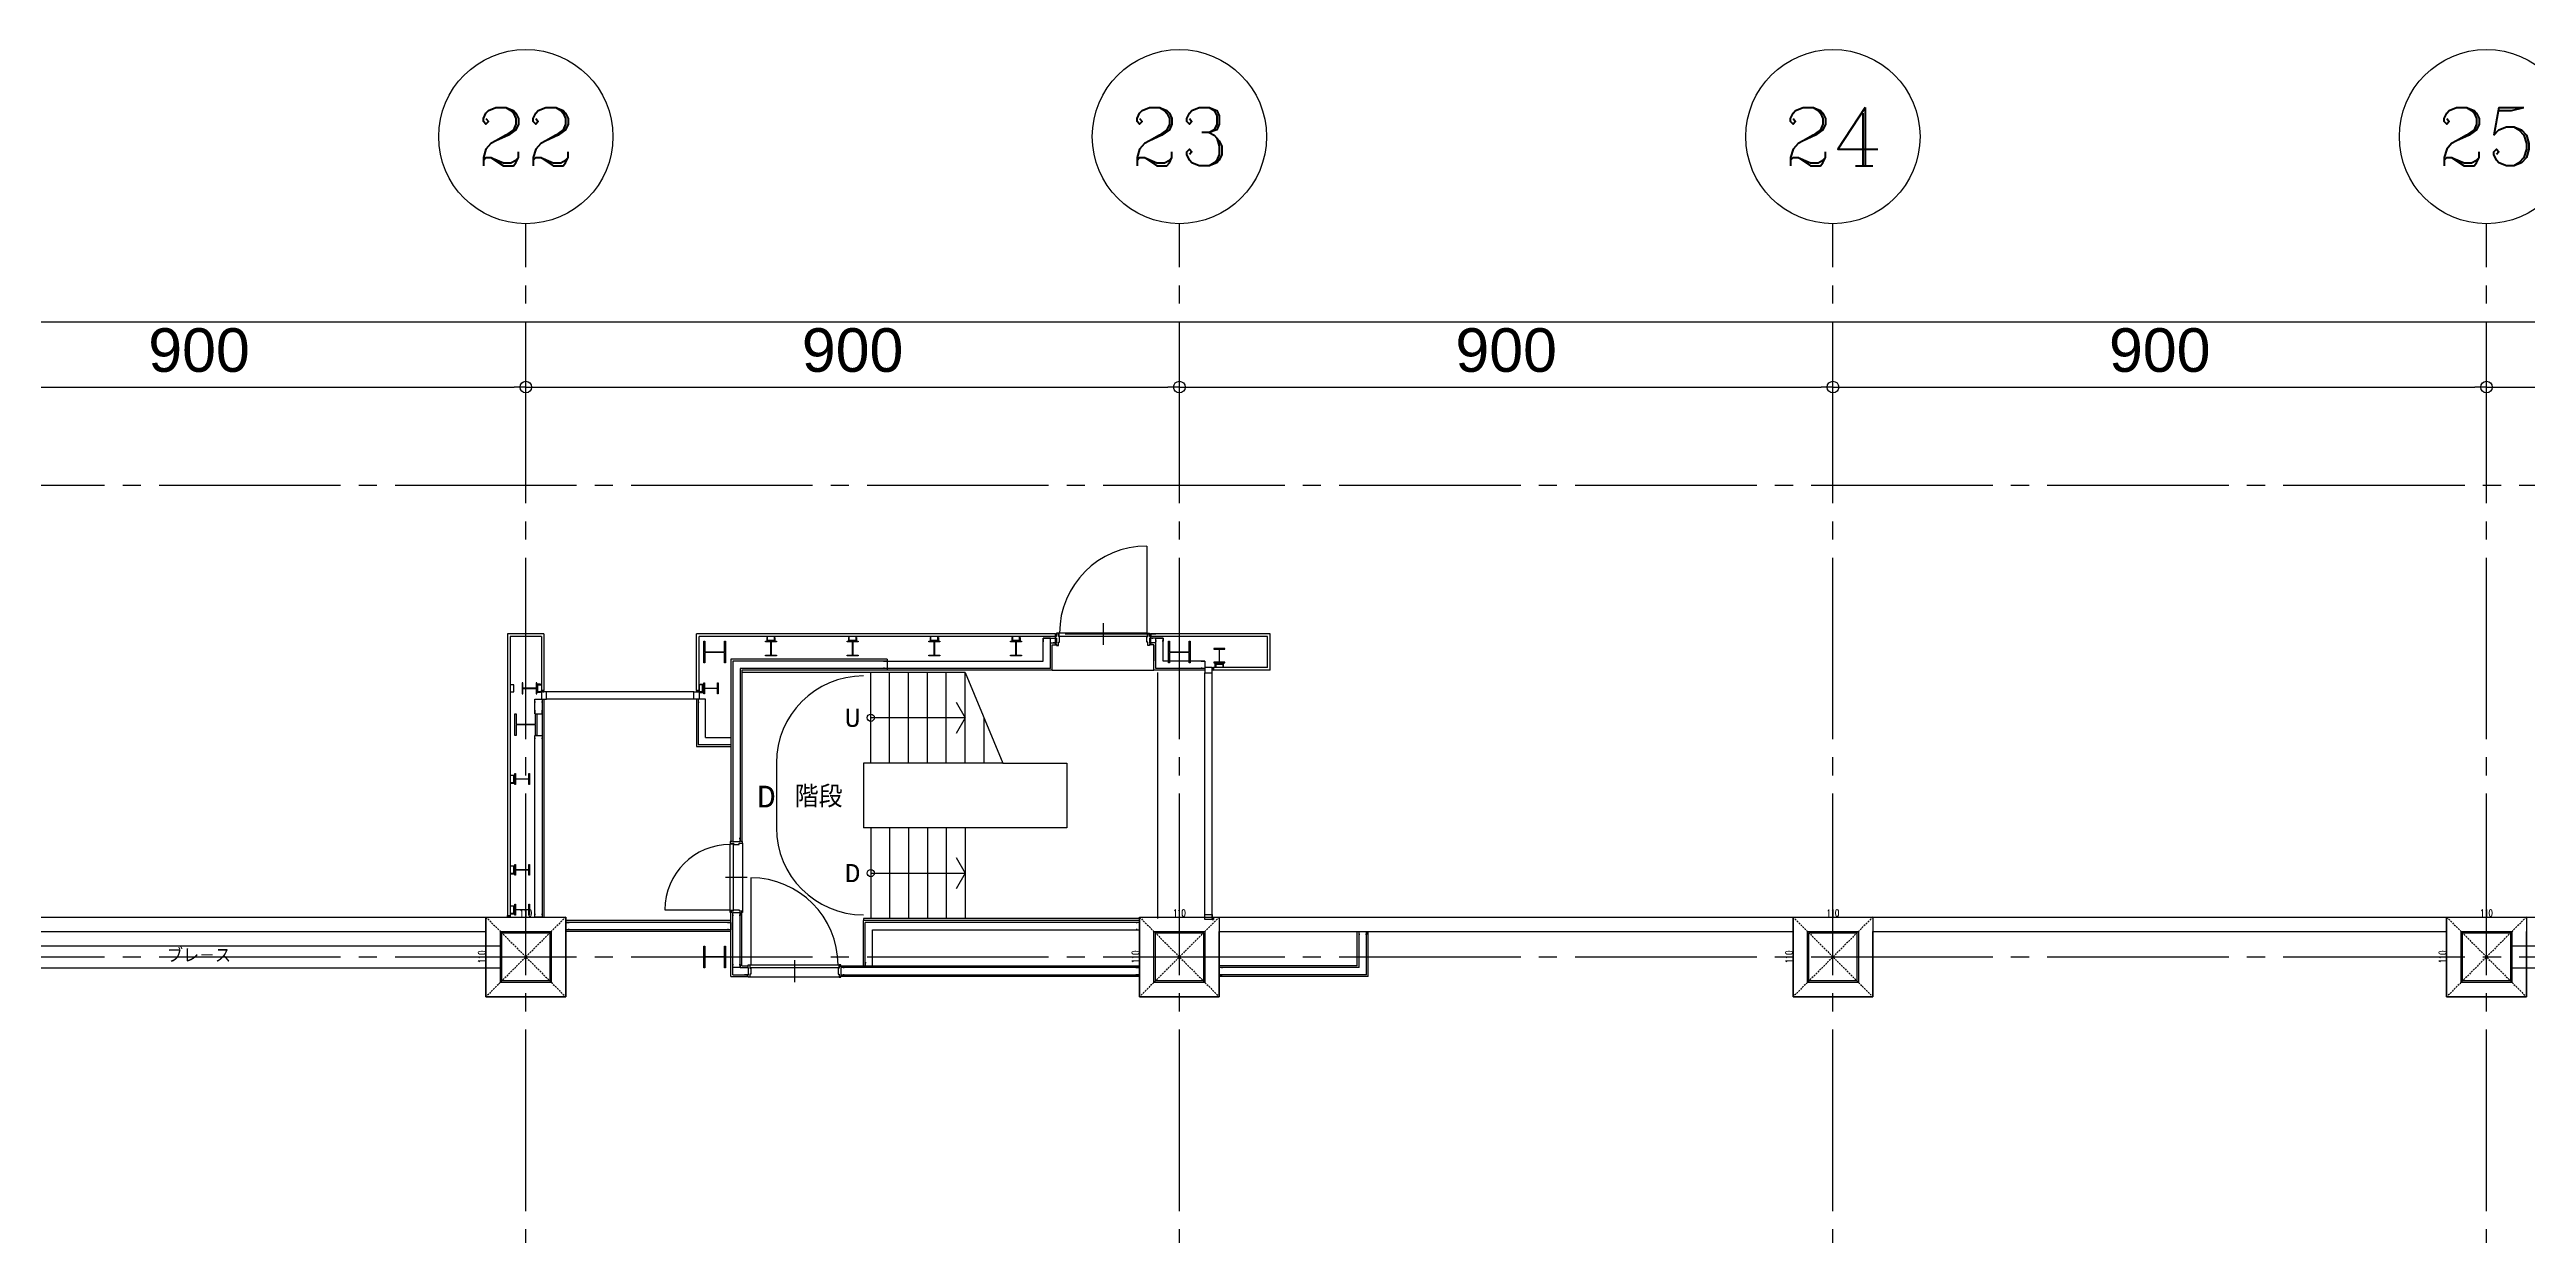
# Model space of a CAD drawing. Extents: x -18489 to 195597, y -1599 to 112111.
# Drawn here: x 18304 to 21715, y 18368 to 20000 of the extents above; entities that cross this region are included whole.
import ezdxf
from ezdxf.enums import TextEntityAlignment as Align

# ---------------------------------------------------------------- set-up
doc = ezdxf.new("R2010")
doc.units = 0
doc.header["$LTSCALE"] = 100
doc.linetypes.add('X-N-FAB-L10$0$COL-CEN-LIN', pattern=[3.25, 2.5, -0.25, 0.25, -0.25])
doc.linetypes.add('X-N-FAB-L10$0$HIDDEN', pattern=[0.375, 0.25, -0.125])
for name, color, linetype in [('X-N-FAB-L10$0$0-MC', 8, 'Continuous'), ('X-N-FAB-L10$0$0-NC', 8, 'Continuous'), ('X-N-FAB-L10$0$08', 8, 'Continuous'), ('X-N-FAB-L10$0$A-BLOCK', 8, 'Continuous'), ('X-N-FAB-L10$0$BEAM', 8, 'Continuous'), ('X-N-FAB-L10$0$BLOCK', 8, 'Continuous'), ('X-N-FAB-L10$0$CCL', 8, 'X-N-FAB-L10$0$COL-CEN-LIN'), ('X-N-FAB-L10$0$COL', 8, 'Continuous'), ('X-N-FAB-L10$0$COL-S', 8, 'Continuous'), ('X-N-FAB-L10$0$DIM', 8, 'Continuous')]:
    doc.layers.add(name, color=color, linetype=linetype)
doc.styles.add('X-N-FAB-L10$0$ATS', font='monotxt.shx', dxfattribs={"bigfont": 'BIGFONT.shx'})
doc.styles.add('X-N-FAB-L10$0$COL-NUM', font='romanc')
doc.styles.add('X-N-FAB-L10$0$DIM', font='simplex.shx', dxfattribs={"width": 0.67, "bigfont": 'chineset.shx'})
doc.styles.add('X-N-FAB-L10$0$DimStyUse', font='romans.shx', dxfattribs={"width": 0.7})
doc.styles.add('X-N-FAB-L10$0$Gen-Text', font='arial.ttf', dxfattribs={"height": 2.5})
doc.dimstyles.new('X-N-FAB-L10$0$cirl', dxfattribs={"dimtxt": 200, "dimasz": 50, "dimexe": 50, "dimexo": 0, "dimgap": 20, "dimtad": 1, "dimdsep": 46, "dimtxsty": 'X-N-FAB-L10$0$DimStyUse', "dimblk": 'X-N-FAB-L10$0$_Origin', "dimcen": 10, "dimdle": 50, "dimclrt": 2, "dimazin": 0, "dimtfac": 1, "dimtix": 1, "dimtmove": 2, "dimatfit": 3, "dimfxl": 10, "dimtolj": 1, "dimarcsym": 0})
doc.dimstyles.new('X-N-FAB-L10$0$JJP_005_defpoint', dxfattribs={"dimtxt": 20, "dimasz": 0.5, "dimexe": 0.5, "dimexo": 0.5, "dimgap": 0.5, "dimtad": 1, "dimdsep": 46, "dimtxsty": 'X-N-FAB-L10$0$DIM', "dimblk": 'X-N-FAB-L10$0$_None', "dimcen": 10, "dimclrd": 256, "dimclre": 256, "dimclrt": 256, "dimadec": 0, "dimazin": 0, "dimtfac": 1, "dimtix": 1, "dimtmove": 2, "dimatfit": 3, "dimldrblk": 'X-N-FAB-L10$0$_None', "dimfxl": 0.5, "dimtolj": 1, "dimtzin": 0, "dimarcsym": 0})

# ---------------------------------------------------------------- blocks, each defined once
blk = doc.blocks.new('X-N-FAB-L10$0$_Origin')
at = {"color": 0, "linetype": 'ByBlock', "lineweight": -2}
blk.add_line((0, 0), (-1, 0), dxfattribs=at)
blk.add_circle((0, 0), 0.5, dxfattribs=at)
blk = doc.blocks.new('*D2518')
at = {"layer": 'DefPoints', "color": 0, "transparency": 16777216}
for p in [(0, 9025), (-26950, 8935), (0, 8935)]:
    blk.add_point(p, dxfattribs=at)
at = {"layer": 'X-N-FAB-L10$0$DIM', "color": 0, "lineweight": -2, "transparency": 16777216}
for p, q in [((-26950, 8935), (-26950, 9045)), ((0, 8935), (0, 9045)), ((-26934, 9025), (-16, 9025))]:
    blk.add_line(p, q, dxfattribs=at)
at = {"layer": 'X-N-FAB-L10$0$DIM', "color": 0, "lineweight": -2, "transparency": 16777216, "xscale": 16, "yscale": 16, "zscale": 16, "rotation": 180}
blk.add_blockref('X-N-FAB-L10$0$_Origin', (-26950, 9025), dxfattribs=at)
at = {"layer": 'X-N-FAB-L10$0$DIM', "color": 0, "lineweight": -2, "transparency": 16777216, "xscale": 16, "yscale": 16, "zscale": 16}
blk.add_blockref('X-N-FAB-L10$0$_Origin', (0, 9025), dxfattribs=at)
at = {"layer": 'X-N-FAB-L10$0$DIM', "color": 2, "transparency": 16777216, "insert": (-13475, 9075.6), "char_height": 2.5, "attachment_point": 5, "style": 'X-N-FAB-L10$0$Gen-Text'}
blk.add_mtext('\\A1;{\\H24x;26950}', dxfattribs=at)
blk = doc.blocks.new('*D2493')
at = {"layer": 'DefPoints', "color": 0, "transparency": 16777216}
for p in [(-8050, 8935), (-8950, 8845), (-8050, 8845)]:
    blk.add_point(p, dxfattribs=at)
at = {"layer": 'X-N-FAB-L10$0$DIM', "color": 0, "lineweight": -2, "transparency": 16777216}
for p, q in [((-8950, 8845), (-8950, 8955)), ((-8050, 8845), (-8050, 8955)), ((-8934, 8935), (-8066, 8935))]:
    blk.add_line(p, q, dxfattribs=at)
at = {"layer": 'X-N-FAB-L10$0$DIM', "color": 0, "lineweight": -2, "transparency": 16777216, "xscale": 16, "yscale": 16, "zscale": 16, "rotation": 180}
blk.add_blockref('X-N-FAB-L10$0$_Origin', (-8950, 8935), dxfattribs=at)
at = {"layer": 'X-N-FAB-L10$0$DIM', "color": 0, "lineweight": -2, "transparency": 16777216, "xscale": 16, "yscale": 16, "zscale": 16}
blk.add_blockref('X-N-FAB-L10$0$_Origin', (-8050, 8935), dxfattribs=at)
at = {"layer": 'X-N-FAB-L10$0$DIM', "color": 2, "transparency": 16777216, "insert": (-8500, 8985.6), "char_height": 2.5, "attachment_point": 5, "style": 'X-N-FAB-L10$0$Gen-Text'}
blk.add_mtext('\\A1;{\\H24x;900}', dxfattribs=at)
blk = doc.blocks.new('X-N-FAB-L10$0$cn-y')
at = {"layer": 'X-N-FAB-L10$0$0-MC'}
blk.add_circle((-50, 0), 50, dxfattribs=at)
at = {"layer": 'X-N-FAB-L10$0$0-NC', "style": 'X-N-FAB-L10$0$COL-NUM'}
blk.add_attdef('GRID-Y', text='', height=50, dxfattribs=at).set_placement((-50, 0), align=Align.MIDDLE_CENTER)
blk = doc.blocks.new('*D2494')
at = {"layer": 'DefPoints', "color": 0, "transparency": 16777216}
for p in [(-7150, 8935), (-8050, 8845), (-7150, 8845)]:
    blk.add_point(p, dxfattribs=at)
at = {"layer": 'X-N-FAB-L10$0$DIM', "color": 0, "lineweight": -2, "transparency": 16777216}
for p, q in [((-8050, 8845), (-8050, 8955)), ((-7150, 8845), (-7150, 8955)), ((-8034, 8935), (-7166, 8935))]:
    blk.add_line(p, q, dxfattribs=at)
at = {"layer": 'X-N-FAB-L10$0$DIM', "color": 0, "lineweight": -2, "transparency": 16777216, "xscale": 16, "yscale": 16, "zscale": 16, "rotation": 180}
blk.add_blockref('X-N-FAB-L10$0$_Origin', (-8050, 8935), dxfattribs=at)
at = {"layer": 'X-N-FAB-L10$0$DIM', "color": 0, "lineweight": -2, "transparency": 16777216, "xscale": 16, "yscale": 16, "zscale": 16}
blk.add_blockref('X-N-FAB-L10$0$_Origin', (-7150, 8935), dxfattribs=at)
at = {"layer": 'X-N-FAB-L10$0$DIM', "color": 2, "transparency": 16777216, "insert": (-7600, 8985.6), "char_height": 2.5, "attachment_point": 5, "style": 'X-N-FAB-L10$0$Gen-Text'}
blk.add_mtext('\\A1;{\\H24x;900}', dxfattribs=at)
blk = doc.blocks.new('*D2495')
at = {"layer": 'DefPoints', "color": 0, "transparency": 16777216}
for p in [(-6250, 8935), (-7150, 8845), (-6250, 8845)]:
    blk.add_point(p, dxfattribs=at)
at = {"layer": 'X-N-FAB-L10$0$DIM', "color": 0, "lineweight": -2, "transparency": 16777216}
for p, q in [((-7150, 8845), (-7150, 8955)), ((-6250, 8845), (-6250, 8955)), ((-7134, 8935), (-6266, 8935))]:
    blk.add_line(p, q, dxfattribs=at)
at = {"layer": 'X-N-FAB-L10$0$DIM', "color": 0, "lineweight": -2, "transparency": 16777216, "xscale": 16, "yscale": 16, "zscale": 16, "rotation": 180}
blk.add_blockref('X-N-FAB-L10$0$_Origin', (-7150, 8935), dxfattribs=at)
at = {"layer": 'X-N-FAB-L10$0$DIM', "color": 0, "lineweight": -2, "transparency": 16777216, "xscale": 16, "yscale": 16, "zscale": 16}
blk.add_blockref('X-N-FAB-L10$0$_Origin', (-6250, 8935), dxfattribs=at)
at = {"layer": 'X-N-FAB-L10$0$DIM', "color": 2, "transparency": 16777216, "insert": (-6700, 8985.6), "char_height": 2.5, "attachment_point": 5, "style": 'X-N-FAB-L10$0$Gen-Text'}
blk.add_mtext('\\A1;{\\H24x;900}', dxfattribs=at)
blk = doc.blocks.new('*D2496')
at = {"layer": 'DefPoints', "color": 0, "transparency": 16777216}
for p in [(-5350, 8935), (-6250, 8845), (-5350, 8845)]:
    blk.add_point(p, dxfattribs=at)
at = {"layer": 'X-N-FAB-L10$0$DIM', "color": 0, "lineweight": -2, "transparency": 16777216}
for p, q in [((-6250, 8845), (-6250, 8955)), ((-5350, 8845), (-5350, 8955)), ((-6234, 8935), (-5366, 8935))]:
    blk.add_line(p, q, dxfattribs=at)
at = {"layer": 'X-N-FAB-L10$0$DIM', "color": 0, "lineweight": -2, "transparency": 16777216, "xscale": 16, "yscale": 16, "zscale": 16, "rotation": 180}
blk.add_blockref('X-N-FAB-L10$0$_Origin', (-6250, 8935), dxfattribs=at)
at = {"layer": 'X-N-FAB-L10$0$DIM', "color": 0, "lineweight": -2, "transparency": 16777216, "xscale": 16, "yscale": 16, "zscale": 16}
blk.add_blockref('X-N-FAB-L10$0$_Origin', (-5350, 8935), dxfattribs=at)
at = {"layer": 'X-N-FAB-L10$0$DIM', "color": 2, "transparency": 16777216, "insert": (-5800, 8985.6), "char_height": 2.5, "attachment_point": 5, "style": 'X-N-FAB-L10$0$Gen-Text'}
blk.add_mtext('\\A1;{\\H24x;900}', dxfattribs=at)
blk = doc.blocks.new('*D2497')
at = {"layer": 'DefPoints', "color": 0, "transparency": 16777216}
for p in [(-4450, 8935), (-5350, 8845), (-4450, 8845)]:
    blk.add_point(p, dxfattribs=at)
at = {"layer": 'X-N-FAB-L10$0$DIM', "color": 0, "lineweight": -2, "transparency": 16777216}
for p, q in [((-5350, 8845), (-5350, 8955)), ((-4450, 8845), (-4450, 8955)), ((-5334, 8935), (-4466, 8935))]:
    blk.add_line(p, q, dxfattribs=at)
at = {"layer": 'X-N-FAB-L10$0$DIM', "color": 0, "lineweight": -2, "transparency": 16777216, "xscale": 16, "yscale": 16, "zscale": 16, "rotation": 180}
blk.add_blockref('X-N-FAB-L10$0$_Origin', (-5350, 8935), dxfattribs=at)
at = {"layer": 'X-N-FAB-L10$0$DIM', "color": 0, "lineweight": -2, "transparency": 16777216, "xscale": 16, "yscale": 16, "zscale": 16}
blk.add_blockref('X-N-FAB-L10$0$_Origin', (-4450, 8935), dxfattribs=at)
at = {"layer": 'X-N-FAB-L10$0$DIM', "color": 2, "transparency": 16777216, "insert": (-4900, 8985.6), "char_height": 2.5, "attachment_point": 5, "style": 'X-N-FAB-L10$0$Gen-Text'}
blk.add_mtext('\\A1;{\\H24x;900}', dxfattribs=at)
blk = doc.blocks.new('*D2397')
at = {"layer": 'DefPoints', "lineweight": -2, "transparency": 16777216}
blk.add_line((0, 0), (110, 0), dxfattribs=at)
at = {"layer": 'DefPoints', "color": 0, "transparency": 16777216}
for p in [(0, 0), (110, 0), (110, 0)]:
    blk.add_point(p, dxfattribs=at)
at = {"layer": 'DefPoints', "transparency": 16777216, "insert": (55, 5.5), "char_height": 10, "attachment_point": 5, "style": 'X-N-FAB-L10$0$DIM'}
blk.add_mtext('\\A1;110', dxfattribs=at)
blk = doc.blocks.new('X-N-FAB-L10$0$_None')
blk = doc.blocks.new('*D2398')
at = {"layer": 'DefPoints', "lineweight": -2, "transparency": 16777216}
blk.add_line((0, 0), (0, -110), dxfattribs=at)
at = {"layer": 'DefPoints', "color": 0, "transparency": 16777216}
for p in [(0, 0), (0, -110), (0, -110)]:
    blk.add_point(p, dxfattribs=at)
at = {"layer": 'DefPoints', "transparency": 16777216, "insert": (-5.5, -55), "char_height": 10, "attachment_point": 5, "rotation": 90, "style": 'X-N-FAB-L10$0$DIM'}
blk.add_mtext('\\A1;110', dxfattribs=at)
blk = doc.blocks.new('*D2837')
at = {"layer": 'DefPoints', "lineweight": -2, "transparency": 16777216}
blk.add_line((20705, 18805), (20815, 18805), dxfattribs=at)
at = {"layer": 'DefPoints', "color": 0, "transparency": 16777216}
for p in [(20705, 18805), (20815, 18805), (20815, 18805)]:
    blk.add_point(p, dxfattribs=at)
at = {"layer": 'DefPoints', "transparency": 16777216, "insert": (20760, 18810.5), "char_height": 10, "attachment_point": 5, "style": 'X-N-FAB-L10$0$DIM'}
blk.add_mtext('\\A1;110', dxfattribs=at)
blk = doc.blocks.new('*D2838')
at = {"layer": 'DefPoints', "lineweight": -2, "transparency": 16777216}
blk.add_line((20705, 18805), (20705, 18695), dxfattribs=at)
at = {"layer": 'DefPoints', "color": 0, "transparency": 16777216}
for p in [(20705, 18805), (20705, 18695), (20705, 18695)]:
    blk.add_point(p, dxfattribs=at)
at = {"layer": 'DefPoints', "transparency": 16777216, "insert": (20699.5, 18750), "char_height": 10, "attachment_point": 5, "rotation": 90, "style": 'X-N-FAB-L10$0$DIM'}
blk.add_mtext('\\A1;110', dxfattribs=at)
blk = doc.blocks.new('*D2839')
at = {"layer": 'DefPoints', "lineweight": -2, "transparency": 16777216}
blk.add_line((21605, 18805), (21715, 18805), dxfattribs=at)
at = {"layer": 'DefPoints', "color": 0, "transparency": 16777216}
for p in [(21605, 18805), (21715, 18805), (21715, 18805)]:
    blk.add_point(p, dxfattribs=at)
at = {"layer": 'DefPoints', "transparency": 16777216, "insert": (21660, 18810.5), "char_height": 10, "attachment_point": 5, "style": 'X-N-FAB-L10$0$DIM'}
blk.add_mtext('\\A1;110', dxfattribs=at)
blk = doc.blocks.new('*D2840')
at = {"layer": 'DefPoints', "lineweight": -2, "transparency": 16777216}
blk.add_line((21605, 18805), (21605, 18695), dxfattribs=at)
at = {"layer": 'DefPoints', "color": 0, "transparency": 16777216}
for p in [(21605, 18805), (21605, 18695), (21605, 18695)]:
    blk.add_point(p, dxfattribs=at)
at = {"layer": 'DefPoints', "transparency": 16777216, "insert": (21599.5, 18750), "char_height": 10, "attachment_point": 5, "rotation": 90, "style": 'X-N-FAB-L10$0$DIM'}
blk.add_mtext('\\A1;110', dxfattribs=at)
blk = doc.blocks.new('*U2396')
at = {"layer": 'DefPoints', "linetype": 'X-N-FAB-L10$0$HIDDEN', "ltscale": 0.1}
for p, q in [((110, 0), (0, -110)), ((0, 0), (110, -110))]:
    blk.add_line(p, q, dxfattribs=at)
at = {"layer": 'X-N-FAB-L10$0$COL', "ltscale": 0.1}
blk.add_lwpolyline([(0, 0), (110, 0), (110, -110), (0, -110)], close=True, dxfattribs=at)
at = {"layer": 'DefPoints'}
dim = blk.add_linear_dim(base=(0, -110), p1=(0, 0), p2=(0, -110), angle=90, dimstyle='X-N-FAB-L10$0$JJP_005_defpoint', override={"dimtxt": 10}, dxfattribs=at)
dim.commit()
dim.dimension.update_dxf_attribs({"geometry": '*D2398', "text_midpoint": (-5.5, -55)})
dim = blk.add_linear_dim(base=(110, 0), p1=(0, 0), p2=(110, 0), dimstyle='X-N-FAB-L10$0$JJP_005_defpoint', override={"dimtxt": 10}, dxfattribs=at)
dim.commit()
dim.dimension.update_dxf_attribs({"geometry": '*D2397', "text_midpoint": (55, 5.5)})
blk = doc.blocks.new('X-N-FAB-L10$0$A$C467ba2ca')
at = {"layer": 'X-N-FAB-L10$0$CCL'}
for p, q in [((-8050, 0), (-8050, 9160)), ((-7150, 0), (-7150, 9160)), ((-6250, 0), (-6250, 9160)), ((-5350, 0), (-5350, 9160)), ((-27730, 8800), (360, 8800)), ((-27730, 8150), (360, 8150))]:
    blk.add_line(p, q, dxfattribs=at)
at = {"layer": 'X-N-FAB-L10$0$COL-S'}
for points in [[(-8085, 8185), (-8015, 8185), (-8015, 8115), (-8085, 8115)], [(-7185, 8185), (-7115, 8185), (-7115, 8115), (-7185, 8115)], [(-6285, 8185), (-6215, 8185), (-6215, 8115), (-6285, 8115)], [(-5385, 8185), (-5315, 8185), (-5315, 8115), (-5385, 8115)]]:
    blk.add_lwpolyline(points, close=True, dxfattribs=at)
at = {"layer": 'X-N-FAB-L10$0$A-BLOCK'}
ref = blk.add_blockref('X-N-FAB-L10$0$cn-y', (-7930, 9280), dxfattribs=dict(at, xscale=2.399999999999997, yscale=2.399999999999997, zscale=2.399999999999997))
ref.add_attrib('GRID-Y', '22', dxfattribs={"layer": 'X-N-FAB-L10$0$0-NC', "height": 80, "style": 'X-N-FAB-L10$0$COL-NUM'}).set_placement((-8050, 9280), align=Align.MIDDLE_CENTER)
ref = blk.add_blockref('X-N-FAB-L10$0$cn-y', (-7030, 9280), dxfattribs=dict(at, xscale=2.399999999999997, yscale=2.399999999999997, zscale=2.399999999999997))
ref.add_attrib('GRID-Y', '23', dxfattribs={"layer": 'X-N-FAB-L10$0$0-NC', "height": 80, "style": 'X-N-FAB-L10$0$COL-NUM'}).set_placement((-7150, 9280), align=Align.MIDDLE_CENTER)
ref = blk.add_blockref('X-N-FAB-L10$0$cn-y', (-6130, 9280), dxfattribs=dict(at, xscale=2.399999999999997, yscale=2.399999999999997, zscale=2.399999999999997))
ref.add_attrib('GRID-Y', '24', dxfattribs={"layer": 'X-N-FAB-L10$0$0-NC', "height": 80, "style": 'X-N-FAB-L10$0$COL-NUM'}).set_placement((-6250, 9280), align=Align.MIDDLE_CENTER)
ref = blk.add_blockref('X-N-FAB-L10$0$cn-y', (-5230, 9280), dxfattribs=dict(at, xscale=2.399999999999997, yscale=2.399999999999997, zscale=2.399999999999997))
ref.add_attrib('GRID-Y', '25', dxfattribs={"layer": 'X-N-FAB-L10$0$0-NC', "height": 80, "style": 'X-N-FAB-L10$0$COL-NUM'}).set_placement((-5350, 9280), align=Align.MIDDLE_CENTER)
at = {"layer": 'X-N-FAB-L10$0$BEAM'}
for p in [(-8105, 8205), (-7205, 8205), (-6305, 8205), (-5405, 8205)]:
    blk.add_blockref('*U2396', p, dxfattribs=at)
at = {"layer": 'X-N-FAB-L10$0$DIM'}
for base, p1, p2, picture, middle in [((0, 9025), (-26950, 8935), (0, 8935), '*D2518', (-13475, 9075.634)), ((-8050, 8935), (-8950, 8845), (-8050, 8845), '*D2493', (-8500, 8985.634)), ((-7150, 8935), (-8050, 8845), (-7150, 8845), '*D2494', (-7600, 8985.634)), ((-6250, 8935), (-7150, 8845), (-6250, 8845), '*D2495', (-6700, 8985.634)), ((-5350, 8935), (-6250, 8845), (-5350, 8845), '*D2496', (-5800, 8985.634)), ((-4450, 8935), (-5350, 8845), (-4450, 8845), '*D2497', (-4900, 8985.634))]:
    dim = blk.add_linear_dim(base=base, p1=p1, p2=p2, text='{\\H24x;<>}', dimstyle='X-N-FAB-L10$0$cirl', override={"dimtxt": 60, "dimasz": 16, "dimexe": 20, "dimgap": 20, "dimtxsty": 'X-N-FAB-L10$0$Gen-Text'}, dxfattribs=at)
    dim.commit()
    dim.dimension.update_dxf_attribs({"geometry": picture, "text_midpoint": middle})
blk = doc.blocks.new('X-N-FAB-L10')
at = {"layer": 'DefPoints', "color": 8, "linetype": 'X-N-FAB-L10$0$HIDDEN', "ltscale": 0.1}
for p, q in [((20815, 18805), (20705, 18695)), ((20705, 18805), (20815, 18695)), ((21715, 18805), (21605, 18695)), ((21605, 18805), (21715, 18695))]:
    blk.add_line(p, q, dxfattribs=at)
at = {"layer": 'X-N-FAB-L10$0$08'}
for p, q in [((19815, 19316), (19815, 19196)), ((19755, 19210), (19755, 19180)), ((18935, 19195), (18935, 18805)), ((18985, 19195), (18935, 19195)), ((18938.5, 19191.5), (18938.5, 18805)), ((18981.5, 19191.5), (18938.5, 19191.5)), ((18981.5, 19191.5), (18981.5, 19117)), ((18985, 19195), (18985, 19117)), ((19689.5, 19195), (19195, 19195)), ((19195, 19117), (19195, 19195)), ((19689.5, 19191.5), (19198.5, 19191.5)), ((19198.5, 19117), (19198.5, 19191.5)), ((19672.5, 19189), (19691, 19189)), ((19672.5, 19157.5), (19672.5, 19189)), ((19682.5, 19147.5), (19682.5, 19189)), ((19682.5, 19182.5), (19691, 19182.5)), ((19685, 19180), (19691, 19180)), ((19685, 19180), (19689.5, 19180)), ((19685, 19145), (19685, 19180)), ((19689.5, 19195), (19689.5, 19191.5)), ((19689.5, 19180), (19689.5, 19195)), ((19702.5, 19195), (19827.5, 19195)), ((19837.5, 19189), (19819, 19189)), ((19827.5, 19182.5), (19819, 19182.5)), ((19825, 19180), (19819, 19180)), ((19985, 19195), (19820.5, 19195)), ((19820.5, 19195), (19820.5, 19191.5)), ((19820.5, 19180), (19820.5, 19195)), ((19981.5, 19191.5), (19820.5, 19191.5)), ((19825, 19180), (19820.5, 19180)), ((19825, 19145), (19825, 19180)), ((19825, 19180), (19825, 19158)), ((19827.5, 19147.5), (19827.5, 19189)), ((19837.5, 19157.5), (19837.5, 19189)), ((19981.5, 19148.5), (19981.5, 19191.5)), ((19985, 19145), (19985, 19195)), ((19242.5, 19160), (19242.5, 18909)), ((19457.5, 19160), (19242.5, 19160)), ((19245, 19157.5), (19245, 18909)), ((19457.5, 19157.5), (19245, 19157.5)), ((19255, 19147.5), (19255, 18909)), ((19682.5, 19147.5), (19255, 19147.5)), ((19257.5, 19145), (19257.5, 18909)), ((19685, 19145), (19257.5, 19145)), ((19565, 19142), (19257.5, 19142)), ((19435, 19017), (19435, 19142)), ((19457.5, 19160), (19457.5, 19145)), ((19457.5, 19157.5), (19672.5, 19157.5)), ((19461, 19017), (19461, 19142)), ((19487, 19017), (19487, 19142)), ((19513, 19017), (19513, 19142)), ((19539, 19017), (19539, 19142)), ((19565, 19017), (19565, 19142)), ((19565, 19142), (19617, 19017)), ((19685, 19145), (19825, 19145)), ((19895, 19145), (19825, 19145)), ((19895, 19147.5), (19827.5, 19147.5)), ((19830, 19142), (19830, 18803)), ((19895, 19157.5), (19837.5, 19157.5)), ((19895, 18803.5), (19895, 19141.5)), ((19905, 19145), (19905, 19148.5)), ((19905, 18803.5), (19905, 19141.5)), ((19981.5, 19148.5), (19907, 19148.5)), ((19907, 19145), (19907, 19148.5)), ((19985, 19145), (19907, 19145)), ((18972.5, 19085), (18972.5, 19105)), ((18985, 19117), (18981.5, 19117)), ((18985, 19115), (18981.5, 19115)), ((18982.5, 19105), (18982.5, 18805)), ((18985, 19105), (18985, 18805)), ((19191.5, 19115), (18988.5, 19115)), ((19191.5, 19105), (18988.5, 19105)), ((19195, 19117), (19198.5, 19117)), ((19195, 19115), (19198.5, 19115)), ((19195, 19105), (19195, 19040)), ((19197.5, 19105), (19197.5, 19042.5)), ((19207.5, 19052.5), (19207.5, 19105)), ((19565, 19079.5), (19435, 19079.5)), ((19591, 19017), (19591, 19079.5)), ((18972.5, 18805), (18972.5, 19055)), ((19195, 19040), (19242.5, 19040)), ((19197.5, 19042.5), (19242.5, 19042.5)), ((19207.5, 19052.5), (19242.5, 19052.5)), ((19425, 19017), (19425, 18928)), ((19617, 19017), (19425, 19017)), ((19617, 19017), (19705, 19017)), ((19705, 19017), (19705, 18928)), ((19258.5, 18906.5), (19258.5, 18813.5)), ((19575, 18928), (19425, 18928)), ((19435, 18928), (19435, 18803)), ((19461, 18928), (19461, 18803)), ((19487, 18928), (19487, 18803)), ((19513, 18928), (19513, 18803)), ((19539, 18928), (19539, 18803)), ((19565, 18928), (19565, 18803)), ((19705, 18928), (19575, 18928)), ((19435, 18865.5), (19565, 18865.5)), ((19235, 18860), (19265, 18860)), ((19270, 18858.9), (19270, 18738.9)), ((16840, 18805), (19015, 18805)), ((19242.5, 18800), (19015, 18800)), ((19242.5, 18797.5), (19015, 18797.5)), ((19151.5, 18815), (19241.5, 18815)), ((19242.5, 18722.9), (19242.5, 18811)), ((19245, 18725.4), (19245, 18811)), ((19255, 18735.4), (19255, 18811)), ((19257.5, 18737.9), (19257.5, 18811)), ((19805, 18803), (19425, 18803)), ((19425, 18803), (19425, 18800)), ((19805, 18800), (19425, 18800)), ((19425, 18737.9), (19425, 18800)), ((19805, 18797.5), (19427.5, 18797.5)), ((19427.5, 18737.9), (19427.5, 18797.5)), ((19805, 18805), (22505, 18805)), ((19905, 18805), (19905, 18801.5)), ((19907, 18805), (19907, 18801.5)), ((18115, 18785), (18905, 18785)), ((19242.5, 18787.5), (19015, 18787.5)), ((19242.5, 18785), (19015, 18785)), ((19437.5, 18787.5), (19805, 18787.5)), ((19437.5, 18737.9), (19437.5, 18787.5)), ((19915, 18785), (20705, 18785)), ((20105, 18737.9), (20105, 18785)), ((20107.5, 18735.4), (20107.5, 18785)), ((20117.5, 18725.4), (20117.5, 18785)), ((20120, 18722.9), (20120, 18785)), ((20815, 18785), (21605, 18785)), ((19255, 18735.4), (19266, 18735.4)), ((19257.5, 18737.9), (19266, 18737.9)), ((19330, 18745.4), (19330, 18715.4)), ((19394, 18737.9), (19805, 18737.9)), ((19805, 18735.4), (19394, 18735.4)), ((20105, 18737.9), (19915, 18737.9)), ((20107.5, 18735.4), (19915, 18735.4)), ((19242.5, 18722.9), (19265, 18722.9)), ((19245, 18725.4), (19266, 18725.4)), ((19391.5, 18721.9), (19268.5, 18721.9)), ((19394, 18725.4), (19805, 18725.4)), ((19805, 18722.9), (19395, 18722.9)), ((20117.5, 18725.4), (19915, 18725.4)), ((20120, 18722.9), (19915, 18722.9))]:
    blk.add_line(p, q, dxfattribs=at)
for points in [[(19235, 19185), (19235, 19155), (19233.5, 19155), (19233.5, 19169.5), (19206.5, 19169.5), (19206.5, 19155), (19205, 19155), (19205, 19185), (19206.5, 19185), (19206.5, 19170.5), (19233.5, 19170.5), (19233.5, 19185)], [(19290, 19185), (19305, 19185), (19305, 19184.1), (19297.8, 19184.1), (19297.8, 19165.9), (19305, 19165.9), (19305, 19165), (19290, 19165), (19290, 19165.9), (19297.2, 19165.9), (19297.2, 19184.1), (19290, 19184.1)], [(19291.9, 19190), (19291.9, 19185), (19296.9, 19185), (19296.9, 19185.6), (19292.5, 19185.6), (19292.5, 19190)], [(19292.5, 19186.5), (19302.5, 19186.5), (19302.5, 19191.5), (19292.5, 19191.5)], [(19303.1, 19190), (19303.1, 19185), (19298.1, 19185), (19298.1, 19185.6), (19302.5, 19185.6), (19302.5, 19190)], [(19402.5, 19185), (19417.5, 19185), (19417.5, 19184.1), (19410.3, 19184.1), (19410.3, 19165.9), (19417.5, 19165.9), (19417.5, 19165), (19402.5, 19165), (19402.5, 19165.9), (19409.7, 19165.9), (19409.7, 19184.1), (19402.5, 19184.1)], [(19404.4, 19190), (19404.4, 19185), (19409.4, 19185), (19409.4, 19185.6), (19405, 19185.6), (19405, 19190)], [(19405, 19186.5), (19415, 19186.5), (19415, 19191.5), (19405, 19191.5)], [(19415.6, 19190), (19415.6, 19185), (19410.6, 19185), (19410.6, 19185.6), (19415, 19185.6), (19415, 19190)], [(19515, 19185), (19530, 19185), (19530, 19184.1), (19522.8, 19184.1), (19522.8, 19165.9), (19530, 19165.9), (19530, 19165), (19515, 19165), (19515, 19165.9), (19522.2, 19165.9), (19522.2, 19184.1), (19515, 19184.1)], [(19516.9, 19190), (19516.9, 19185), (19521.9, 19185), (19521.9, 19185.6), (19517.5, 19185.6), (19517.5, 19190)], [(19517.5, 19186.5), (19527.5, 19186.5), (19527.5, 19191.5), (19517.5, 19191.5)], [(19528.1, 19190), (19528.1, 19185), (19523.1, 19185), (19523.1, 19185.6), (19527.5, 19185.6), (19527.5, 19190)], [(19627.5, 19185), (19642.5, 19185), (19642.5, 19184.1), (19635.3, 19184.1), (19635.3, 19165.9), (19642.5, 19165.9), (19642.5, 19165), (19627.5, 19165), (19627.5, 19165.9), (19634.7, 19165.9), (19634.7, 19184.1), (19627.5, 19184.1)], [(19629.4, 19190), (19629.4, 19185), (19634.4, 19185), (19634.4, 19185.6), (19630, 19185.6), (19630, 19190)], [(19630, 19186.5), (19640, 19186.5), (19640, 19191.5), (19630, 19191.5)], [(19640.6, 19190), (19640.6, 19185), (19635.6, 19185), (19635.6, 19185.6), (19640, 19185.6), (19640, 19190)], [(19816, 19196), (19694, 19196), (19694, 19192), (19816, 19192)], [(19875, 19185), (19875, 19155), (19873.5, 19155), (19873.5, 19169.5), (19846.5, 19169.5), (19846.5, 19155), (19845, 19155), (19845, 19185), (19846.5, 19185), (19846.5, 19170.5), (19873.5, 19170.5), (19873.5, 19185)], [(19907.5, 19155), (19922.5, 19155), (19922.5, 19155.9), (19915.3, 19155.9), (19915.3, 19174.1), (19922.5, 19174.1), (19922.5, 19175), (19907.5, 19175), (19907.5, 19174.1), (19914.7, 19174.1), (19914.7, 19155.9), (19907.5, 19155.9)], [(19895, 19141.5), (19905, 19141.5), (19905, 19148.5), (19895, 19148.5)], [(19909.4, 19150), (19909.4, 19155), (19914.4, 19155), (19914.4, 19154.4), (19910, 19154.4), (19910, 19150)], [(19910, 19153.5), (19920, 19153.5), (19920, 19148.5), (19910, 19148.5)], [(19920.6, 19150), (19920.6, 19155), (19915.6, 19155), (19915.6, 19154.4), (19920, 19154.4), (19920, 19150)], [(18943.5, 19115), (18943.5, 19125), (18938.5, 19125), (18938.5, 19115)], [(18975, 19112.5), (18975, 19127.5), (18974.1, 19127.5), (18974.1, 19120.3), (18955.9, 19120.3), (18955.9, 19127.5), (18955, 19127.5), (18955, 19112.5), (18955.9, 19112.5), (18955.9, 19119.7), (18974.1, 19119.7), (18974.1, 19112.5)], [(18980, 19125.6), (18975, 19125.6), (18975, 19120.6), (18975.6, 19120.6), (18975.6, 19125), (18980, 19125)], [(18980, 19114.4), (18975, 19114.4), (18975, 19119.4), (18975.6, 19119.4), (18975.6, 19115), (18980, 19115)], [(18976.5, 19115), (18976.5, 19125), (18981.5, 19125), (18981.5, 19115)], [(18988.5, 19105), (18988.5, 19115), (18981.5, 19115), (18981.5, 19105)], [(19191.5, 19105), (19191.5, 19115), (19198.5, 19115), (19198.5, 19105)], [(19203.5, 19115), (19203.5, 19125), (19198.5, 19125), (19198.5, 19115)], [(19200, 19125.6), (19205, 19125.6), (19205, 19120.6), (19204.4, 19120.6), (19204.4, 19125), (19200, 19125)], [(19200, 19114.4), (19205, 19114.4), (19205, 19119.4), (19204.4, 19119.4), (19204.4, 19115), (19200, 19115)], [(19205, 19112.5), (19205, 19127.5), (19205.9, 19127.5), (19205.9, 19120.3), (19224.1, 19120.3), (19224.1, 19127.5), (19225, 19127.5), (19225, 19112.5), (19224.1, 19112.5), (19224.1, 19119.7), (19205.9, 19119.7), (19205.9, 19112.5)], [(18975, 19085), (18975, 19055), (18973.5, 19055), (18973.5, 19069.5), (18946.5, 19069.5), (18946.5, 19055), (18945, 19055), (18945, 19085), (18946.5, 19085), (18946.5, 19070.5), (18973.5, 19070.5), (18973.5, 19085)], [(18943.5, 18990), (18943.5, 19000), (18938.5, 19000), (18938.5, 18990)], [(18940, 19000.6), (18945, 19000.6), (18945, 18995.6), (18944.4, 18995.6), (18944.4, 19000), (18940, 19000)], [(18945, 18987.5), (18945, 19002.5), (18945.9, 19002.5), (18945.9, 18995.3), (18964.1, 18995.3), (18964.1, 19002.5), (18965, 19002.5), (18965, 18987.5), (18964.1, 18987.5), (18964.1, 18994.7), (18945.9, 18994.7), (18945.9, 18987.5)], [(18940, 18989.4), (18945, 18989.4), (18945, 18994.4), (18944.4, 18994.4), (18944.4, 18990), (18940, 18990)], [(19241.5, 18814), (19241.5, 18906), (19245.5, 18906), (19245.5, 18814)], [(18943.5, 18865), (18943.5, 18875), (18938.5, 18875), (18938.5, 18865)], [(18940, 18875.6), (18945, 18875.6), (18945, 18870.6), (18944.4, 18870.6), (18944.4, 18875), (18940, 18875)], [(18940, 18864.4), (18945, 18864.4), (18945, 18869.4), (18944.4, 18869.4), (18944.4, 18865), (18940, 18865)], [(18945, 18862.5), (18945, 18877.5), (18945.9, 18877.5), (18945.9, 18870.3), (18964.1, 18870.3), (18964.1, 18877.5), (18965, 18877.5), (18965, 18862.5), (18964.1, 18862.5), (18964.1, 18869.7), (18945.9, 18869.7), (18945.9, 18862.5)], [(18935, 18805), (18935, 18807), (18938.5, 18807), (18938.5, 18805)], [(18943.5, 18810), (18943.5, 18820), (18938.5, 18820), (18938.5, 18810)], [(18940, 18820.6), (18945, 18820.6), (18945, 18815.6), (18944.4, 18815.6), (18944.4, 18820), (18940, 18820)], [(18940, 18809.4), (18945, 18809.4), (18945, 18814.4), (18944.4, 18814.4), (18944.4, 18810), (18940, 18810)], [(18945, 18807.5), (18945, 18822.5), (18945.9, 18822.5), (18945.9, 18815.3), (18964.1, 18815.3), (18964.1, 18822.5), (18965, 18822.5), (18965, 18807.5), (18964.1, 18807.5), (18964.1, 18814.7), (18945.9, 18814.7), (18945.9, 18807.5)], [(19895, 18808.5), (19905, 18808.5), (19905, 18801.5), (19895, 18801.5)], [(18095, 18735), (18925, 18735), (18925, 18765), (18095, 18765)], [(18925, 18715), (18925, 18785), (18995, 18785), (18995, 18715)], [(18927, 18717), (18927, 18783), (18993, 18783), (18993, 18717)], [(19235, 18765), (19235, 18735), (19233.5, 18735), (19233.5, 18749.5), (19206.5, 18749.5), (19206.5, 18735), (19205, 18735), (19205, 18765), (19206.5, 18765), (19206.5, 18750.5), (19233.5, 18750.5), (19233.5, 18765)], [(19825, 18715), (19825, 18785), (19895, 18785), (19895, 18715)], [(19827, 18717), (19827, 18783), (19893, 18783), (19893, 18717)], [(20725, 18715), (20725, 18785), (20795, 18785), (20795, 18715)], [(20727, 18717), (20727, 18783), (20793, 18783), (20793, 18717)], [(21625, 18715), (21625, 18785), (21695, 18785), (21695, 18715)], [(21627, 18717), (21627, 18783), (21693, 18783), (21693, 18717)], [(21695, 18735), (22525, 18735), (22525, 18765), (21695, 18765)], [(19269, 18738.9), (19391, 18738.9), (19391, 18734.9), (19269, 18734.9)]]:
    blk.add_lwpolyline(points, close=True, dxfattribs=at)
for points in [[(19681.5, 19185), (19682.5, 19185), (19682.5, 19189), (19672.5, 19189), (19672.5, 19185), (19673.5, 19185)], [(19687, 19188), (19687, 19189), (19691, 19189), (19691, 19182.5), (19687, 19182.5), (19687, 19183.5)], [(19691, 19193.5), (19689.5, 19191.5), (19691, 19191.5), (19691, 19193.5), (19689.5, 19193.5), (19689.5, 19191.5)], [(19691, 19181.5), (19691, 19179), (19693.5, 19179), (19693.5, 19183.5), (19695, 19183.5), (19695, 19191.5), (19693.5, 19191.5), (19693.5, 19196), (19691, 19196), (19691, 19193.5)], [(19819, 19181.5), (19819, 19179), (19816.5, 19179), (19816.5, 19183.5), (19815, 19183.5), (19815, 19191.5), (19816.5, 19191.5), (19816.5, 19196), (19819, 19196), (19819, 19193.5)], [(19819, 19193.5), (19820.5, 19191.5), (19819, 19191.5), (19819, 19193.5), (19820.5, 19193.5), (19820.5, 19191.5)], [(19823, 19188), (19823, 19189), (19819, 19189), (19819, 19182.5), (19823, 19182.5), (19823, 19183.5)], [(19828.5, 19185), (19827.5, 19185), (19827.5, 19189), (19837.5, 19189), (19837.5, 19185), (19836.5, 19185)], [(19453.5, 19156.5), (19453.5, 19157.5), (19457.5, 19157.5), (19457.5, 19147.5), (19453.5, 19147.5), (19453.5, 19148.5)], [(19891, 19156.5), (19891, 19157.5), (19895, 19157.5), (19895, 19147.5), (19891, 19147.5), (19891, 19148.5)], [(19907, 19146.5), (19905, 19148.5), (19907, 19148.5), (19907, 19146.5), (19905, 19146.5), (19905, 19148.5)], [(18973.5, 19101), (18972.5, 19101), (18972.5, 19105), (18982.5, 19105), (18982.5, 19101), (18981.5, 19101)], [(18983.5, 19117), (18981.5, 19115), (18981.5, 19117), (18983.5, 19117), (18983.5, 19115), (18981.5, 19115)], [(19196.5, 19117), (19198.5, 19115), (19198.5, 19117), (19196.5, 19117), (19196.5, 19115), (19198.5, 19115)], [(19206.5, 19101), (19207.5, 19101), (19207.5, 19105), (19197.5, 19105), (19197.5, 19101), (19198.5, 19101)], [(19552.5, 19101.151), (19565, 19079.5), (19552.5, 19057.849)], [(18973.5, 19089), (18972.5, 19089), (18972.5, 19085), (18982.5, 19085), (18982.5, 19089), (18981.5, 19089)], [(18973.5, 19051), (18972.5, 19051), (18972.5, 19055), (18982.5, 19055), (18982.5, 19051), (18981.5, 19051)], [(19244, 18909), (19241.5, 18909), (19241.5, 18906.5), (19246, 18906.5), (19246, 18905), (19254, 18905), (19254, 18906.5), (19258.5, 18906.5), (19258.5, 18909), (19256, 18909)], [(19246, 18913), (19245, 18913), (19245, 18909), (19255, 18909), (19255, 18913), (19254, 18913)], [(19552.5, 18887.151), (19565, 18865.5), (19552.5, 18843.849)], [(18905, 18785), (18905, 18695), (19015, 18695), (19015, 18805)], [(18981.5, 18809), (18982.5, 18809), (18982.5, 18805), (18972.5, 18805), (18972.5, 18809), (18973.5, 18809)], [(19019, 18788.5), (19019, 18787.5), (19015, 18787.5), (19015, 18797.5), (19019, 18797.5), (19019, 18796.5)], [(19238.5, 18796.5), (19238.5, 18797.5), (19242.5, 18797.5), (19242.5, 18787.5), (19238.5, 18787.5), (19238.5, 18788.5)], [(19244, 18811), (19241.5, 18811), (19241.5, 18813.5), (19246, 18813.5), (19246, 18815), (19254, 18815), (19254, 18813.5), (19258.5, 18813.5), (19258.5, 18811), (19256, 18811)], [(19246, 18807), (19245, 18807), (19245, 18811), (19255, 18811), (19255, 18807), (19254, 18807)], [(19801, 18788.5), (19801, 18787.5), (19805, 18787.5), (19805, 18797.5), (19801, 18797.5), (19801, 18796.5)], [(19805, 18805), (19805, 18695), (19915, 18695), (19915, 18785)], [(19907, 18803.5), (19905, 18801.5), (19907, 18801.5), (19907, 18803.5), (19905, 18803.5), (19905, 18801.5)], [(20108.5, 18781), (20107.5, 18781), (20107.5, 18785), (20117.5, 18785), (20117.5, 18781), (20116.5, 18781)], [(20705, 18785), (20705, 18695), (20815, 18695), (20815, 18785)], [(21605, 18785), (21605, 18695), (21715, 18695), (21715, 18785)], [(19254, 18739.4), (19255, 18739.4), (19255, 18735.4), (19245, 18735.4), (19245, 18739.4), (19246, 18739.4)], [(19262, 18734.4), (19262, 18735.4), (19266, 18735.4), (19266, 18725.4), (19262, 18725.4), (19262, 18726.4)], [(19266, 18736.4), (19266, 18738.9), (19268.5, 18738.9), (19268.5, 18734.4), (19270, 18734.4), (19270, 18726.4), (19268.5, 18726.4), (19268.5, 18721.9), (19266, 18721.9), (19266, 18724.4)], [(19394, 18736.4), (19394, 18738.9), (19391.5, 18738.9), (19391.5, 18734.4), (19390, 18734.4), (19390, 18726.4), (19391.5, 18726.4), (19391.5, 18721.9), (19394, 18721.9), (19394, 18724.4)], [(19398, 18734.4), (19398, 18735.4), (19394, 18735.4), (19394, 18725.4), (19398, 18725.4), (19398, 18726.4)], [(19428.5, 18741.9), (19427.5, 18741.9), (19427.5, 18737.9), (19437.5, 18737.9), (19437.5, 18741.9), (19436.5, 18741.9)], [(19801, 18734.4), (19801, 18735.4), (19805, 18735.4), (19805, 18725.4), (19801, 18725.4), (19801, 18726.4)], [(19919, 18734.4), (19919, 18735.4), (19915, 18735.4), (19915, 18725.4), (19919, 18725.4), (19919, 18726.4)]]:
    blk.add_lwpolyline(points, dxfattribs=at)
for points in [[(19691, 19195), (19691, 19193.5), (19689.5, 19193.5), (19689.5, 19195, 0.43379394)], [(19819, 19195), (19819, 19193.5), (19820.5, 19193.5), (19820.5, 19195, -0.43379394)], [(19907, 19145), (19907, 19146.5), (19905, 19146.5), (19905, 19145, -0.29445667)], [(18985, 19117), (18983.5, 19117), (18983.5, 19115), (18985, 19115, -0.29445667)], [(19195, 19117), (19196.5, 19117), (19196.5, 19115), (19195, 19115, 0.29445667)], [(19907, 18805), (19907, 18803.5), (19905, 18803.5), (19905, 18805, 0.29445667)], [(19266, 18722.9), (19266, 18724.15), (19265, 18724.15), (19265, 18722.9, -0.78004585)], [(19394, 18722.9), (19394, 18724.15), (19395, 18724.15), (19395, 18722.9, 0.78004585)]]:
    blk.add_lwpolyline(points, format="xyb", close=True, dxfattribs=at)
blk.add_lwpolyline([(19425, 19137, 0.41421356), (19305, 19017), (19305, 18928, 0.41421356), (19425, 18808)], format="xyb", dxfattribs=at)
for centre in [(19435, 19079.5), (19435, 18865.5)]:
    blk.add_circle(centre, 5, dxfattribs=at)
for centre, radius, start, end in [((19815, 19196), 120, 90, 180), ((19241.5, 18815), 90, 90, 180), ((19270, 18738.9), 120, 0, 90)]:
    blk.add_arc(centre, radius, start, end, dxfattribs=at)
at = {"layer": 'X-N-FAB-L10$0$COL', "color": 8, "ltscale": 0.1}
for points in [[(20705, 18805), (20815, 18805), (20815, 18695), (20705, 18695)], [(21605, 18805), (21715, 18805), (21715, 18695), (21605, 18695)]]:
    blk.add_lwpolyline(points, close=True, dxfattribs=at)
at = {"layer": 'X-N-FAB-L10$0$COL-S', "color": 8}
for p, q in [((20725, 18785), (20795, 18785)), ((20725, 18715), (20725, 18785)), ((20795, 18785), (20795, 18715)), ((21625, 18785), (21695, 18785)), ((21625, 18715), (21625, 18785)), ((21695, 18785), (21695, 18715)), ((20795, 18715), (20725, 18715)), ((21695, 18715), (21625, 18715))]:
    blk.add_line(p, q, dxfattribs=at)
at = {"layer": 'X-N-FAB-L10$0$COL-S'}
for points in [[(18925, 18785), (18995, 18785), (18995, 18715), (18925, 18715)], [(19825, 18785), (19895, 18785), (19895, 18715), (19825, 18715)]]:
    blk.add_lwpolyline(points, close=True, dxfattribs=at)
at = {"layer": 'X-N-FAB-L10$0$BEAM'}
for p in [(18905, 18805), (19805, 18805)]:
    blk.add_blockref('*U2396', p, dxfattribs=at)
at = {"layer": 'X-N-FAB-L10$0$BLOCK'}
blk.add_blockref('X-N-FAB-L10$0$A$C467ba2ca', (27010, 10600), dxfattribs=at)
at = {"layer": 'X-N-FAB-L10$0$08', "style": 'X-N-FAB-L10$0$ATS'}
for s, height, p in [('U', 25, (19410, 19079.5)), ('D 階段', 30, (19337.273, 18970.906)), ('D', 25, (19410, 18865.5)), ('ブレ－ス', 20, (18510, 18752))]:
    blk.add_text(s, height=height, dxfattribs=at).set_placement(p, align=Align.MIDDLE_CENTER)
at = {"layer": 'DefPoints', "color": 8}
for base, p1, p2, picture, middle in [((20705, 18695), (20705, 18805), (20705, 18695), '*D2838', (20699.5, 18750)), ((21605, 18695), (21605, 18805), (21605, 18695), '*D2840', (21599.5, 18750))]:
    dim = blk.add_linear_dim(base=base, p1=p1, p2=p2, angle=90, dimstyle='X-N-FAB-L10$0$JJP_005_defpoint', override={"dimtxt": 10}, dxfattribs=at)
    dim.commit()
    dim.dimension.update_dxf_attribs({"geometry": picture, "text_midpoint": middle})
for base, p1, p2, picture, middle in [((20815, 18805), (20705, 18805), (20815, 18805), '*D2837', (20760, 18810.5)), ((21715, 18805), (21605, 18805), (21715, 18805), '*D2839', (21660, 18810.5))]:
    dim = blk.add_linear_dim(base=base, p1=p1, p2=p2, dimstyle='X-N-FAB-L10$0$JJP_005_defpoint', override={"dimtxt": 10}, dxfattribs=at)
    dim.commit()
    dim.dimension.update_dxf_attribs({"geometry": picture, "text_midpoint": middle})

msp = doc.modelspace()

# ---------------------------------------------------------------- block references
msp.add_blockref('X-N-FAB-L10', (0, 0))

doc.saveas('drawing.dxf')
